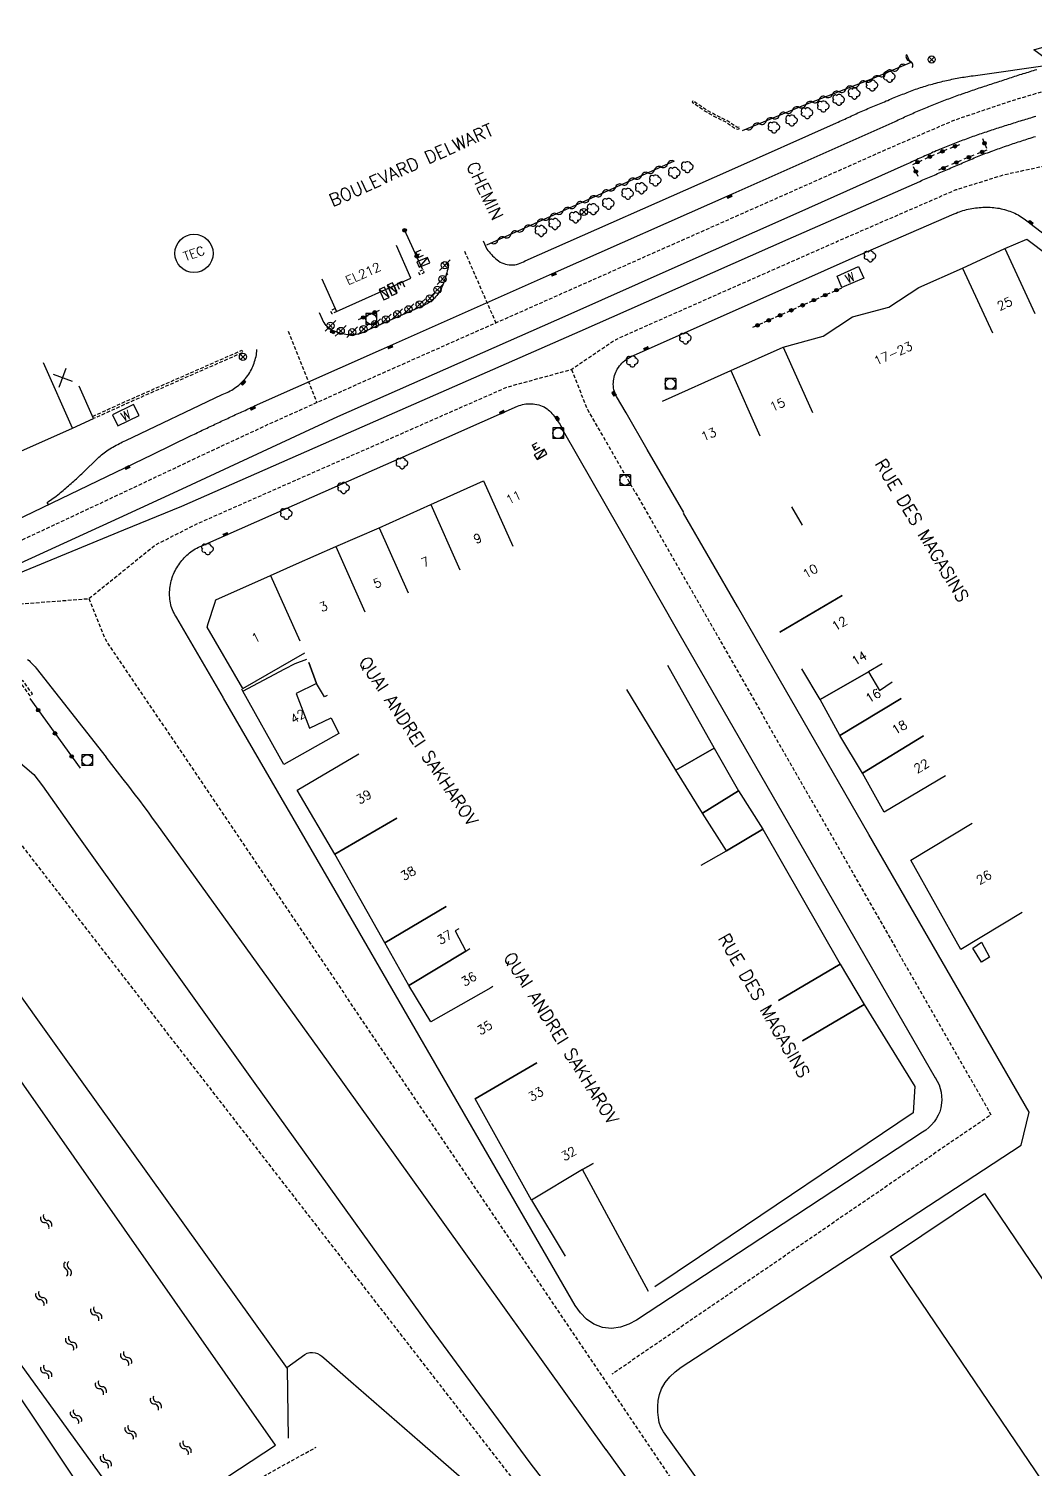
# Model space of a CAD drawing. Header units: millimetres. Extents: x 79999 to 81000, y 145000 to 146000.
# Drawn here: x 80260.2 to 80400.9, y 145163.2 to 145364.7 of the extents above; entities that cross this region are included whole.
import ezdxf
from ezdxf.enums import TextEntityAlignment as Align

# ---------------------------------------------------------------- set-up
doc = ezdxf.new("R2010")
doc.units = ezdxf.units.MM
doc.linetypes.add('DASHED', pattern=[0.75, 0.5, -0.25])
doc.layers.get('0').update_dxf_attribs({"linetype": 'CONTINUOUS'})
for name, color, linetype in [('W0001', 6, 'DASHED'), ('W0008', 7, 'CONTINUOUS'), ('W0100', 7, 'CONTINUOUS'), ('W0112', 1, 'DASHED'), ('W0120', 7, 'CONTINUOUS'), ('W0300', 7, 'CONTINUOUS'), ('W0310', 3, 'CONTINUOUS'), ('W0322', 7, 'CONTINUOUS'), ('W0400', 7, 'CONTINUOUS'), ('W0420', 7, 'CONTINUOUS'), ('W0430', 7, 'CONTINUOUS'), ('W0454', 7, 'CONTINUOUS'), ('W0469', 7, 'CONTINUOUS'), ('W0500', 5, 'DASHED'), ('W0515', 5, 'CONTINUOUS'), ('w0984', 7, 'CONTINUOUS'), ('W0989', 7, 'CONTINUOUS'), ('W0991', 7, 'CONTINUOUS'), ('W1102', 7, 'CONTINUOUS')]:
    doc.layers.add(name, color=color, linetype=linetype)
doc.styles.get("Standard").update_dxf_attribs({"font": 'romans.shx', "width": 0.85})

# ---------------------------------------------------------------- blocks, each defined once
blk = doc.blocks.new('T400')
for p, q in [((-0.15, 0.3), (0.15, 0.3)), ((-0.15, -0.25), (-0.15, 0.3)), ((-0.15, 0.15), (0.15, 0.15)), ((-0.15, 0), (0.15, 0)), ((0.15, 0.3), (0.15, -0.25)), ((-0.15, -0.15), (0.15, -0.15)), ((-0.15, -0.25), (-0.15, -0.3)), ((-0.15, -0.3), (0.15, -0.3)), ((0.15, -0.3), (0.15, -0.25))]:
    blk.add_line(p, q)
blk = doc.blocks.new('t500o')
at = {"color": 0, "linetype": 'Continuous'}
for centre, start, end in [((-0.5, 0.625), 216.8699, 323.1301), ((0.5, -0.125), 36.8699, 143.1301), ((0.5, -0.625), 36.8699, 143.1301), ((-0.5, 0.125), 216.8699, 323.1301)]:
    blk.add_arc(centre, 0.625, start, end, dxfattribs=at)
blk = doc.blocks.new('T469')
at = {"color": 0, "linetype": 'Continuous', "flags": 128}
for points in [[(-0.35, 0.35), (0.35, -0.35)], [(-0.35, -0.35), (0.35, 0.35)]]:
    blk.add_lwpolyline(points, dxfattribs=at)
at = {"color": 0, "linetype": 'Continuous'}
blk.add_circle((0, 0), 0.5, dxfattribs=at)
blk = doc.blocks.new('T300')
for p, q in [((-0.8, 0.51), (-0.86, 0.34)), ((-0.86, 0.34), (-0.86, 0.17)), ((-0.86, 0.17), (-0.74, 0.06)), ((-0.69, 0.63), (-0.8, 0.51)), ((-0.8, -0.06), (-0.74, 0.06)), ((-0.74, 0.06), (-0.69, 0.11)), ((-0.57, 0.69), (-0.69, 0.63)), ((-0.46, 0.69), (-0.57, 0.69)), ((-0.29, 0.63), (-0.46, 0.69)), ((-0.29, 0.63), (-0.17, 0.74)), ((-0.23, 0.57), (-0.29, 0.63)), ((-0.17, 0.74), (-0.06, 0.8)), ((-0.06, 0.8), (0.06, 0.8)), ((0.06, 0.8), (0.23, 0.74)), ((0.23, 0.74), (0.34, 0.63)), ((0.34, 0.63), (0.4, 0.51)), ((0.46, 0.46), (0.34, 0.46)), ((0.4, 0.51), (0.4, 0.46)), ((0.57, 0.4), (0.46, 0.46)), ((0.57, 0.4), (0.69, 0.29)), ((0.69, 0.29), (0.74, 0.17)), ((0.74, 0.06), (0.69, -0.17)), ((0.74, 0.17), (0.74, 0.06)), ((-0.8, -0.17), (-0.8, -0.06)), ((-0.8, -0.23), (-0.8, -0.17)), ((-0.74, -0.34), (-0.8, -0.23)), ((-0.69, -0.4), (-0.74, -0.34)), ((-0.51, -0.46), (-0.69, -0.4)), ((-0.4, -0.46), (-0.51, -0.46)), ((-0.4, -0.46), (-0.34, -0.46)), ((-0.34, -0.46), (-0.34, -0.4)), ((-0.34, -0.51), (-0.34, -0.46)), ((-0.29, -0.63), (-0.34, -0.51)), ((-0.17, -0.74), (-0.29, -0.63)), ((-0.06, -0.8), (-0.17, -0.74)), ((0.06, -0.8), (-0.06, -0.8)), ((0.17, -0.74), (0.06, -0.8)), ((0.23, -0.69), (0.17, -0.74)), ((0.29, -0.46), (0.23, -0.46)), ((0.29, -0.63), (0.23, -0.69)), ((0.46, -0.4), (0.29, -0.46)), ((0.34, -0.51), (0.29, -0.63)), ((0.34, -0.51), (0.34, -0.46)), ((0.57, -0.34), (0.46, -0.4)), ((0.63, -0.29), (0.57, -0.34)), ((0.69, -0.17), (0.63, -0.29))]:
    blk.add_line(p, q)
blk = doc.blocks.new('T420')
for p, q in [((0.75, 0.75), (-0.75, 0.75)), ((-0.75, 0.75), (-0.75, -0.75)), ((0.75, 0.75), (0.75, -0.75)), ((0.75, -0.75), (-0.75, -0.75))]:
    blk.add_line(p, q)
blk.add_ellipse((0, 0), major_axis=(-0.53, 0.53), ratio=1, start_param=3.926991, end_param=10.210176)
blk = doc.blocks.new('T430')
at = {"flags": 128}
for points in [[(-0.4, 2.1), (0.4, 2.1)], [(-0.4, 2.1), (-0.4, 1.3)], [(0.8, 0.8), (-0.8, 0.8)], [(-0.8, 0.8), (-0.8, 0)], [(0.8, 0.8), (-0.8, 0)], [(-0.8, 0), (0.8, 0)], [(-0.4, 1.7), (0, 1.7)], [(-0.4, 1.3), (0.4, 1.3)], [(0.8, 0), (0.8, 0.8)]]:
    blk.add_lwpolyline(points, dxfattribs=at)
blk = doc.blocks.new('T454')
for p, q in [((-0.25, 0.25), (0.25, -0.25)), ((-0.25, -0.25), (0.25, 0.25)), ((0.75, 0.75), (0.375, 0.375)), ((-0.375, -0.375), (-0.75, -0.75))]:
    blk.add_line(p, q)
blk.add_ellipse((0, 0), major_axis=(0.354, 0.354), ratio=1, start_param=5.497787143782138, end_param=11.78097245096172)
blk = doc.blocks.new('t322o')
at = {"color": 0, "linetype": 'Continuous'}
for radius in [0.25, 0.15]:
    blk.add_circle((0, 0), radius, dxfattribs=at)
blk = doc.blocks.new('t310o')
at = {"color": 0, "linetype": 'Continuous'}
for centre, start, end in [((-0.5, 0.38), 216.8699, 323.1304), ((0.5, -0.37), 36.8699, 143.1303)]:
    blk.add_arc(centre, 0.625, start, end, dxfattribs=at)
blk = doc.blocks.new('t991o')
at = {"color": 0, "linetype": 'Continuous'}
for p, q in [((-1, 1), (1, -1)), ((-1, -1), (1, 1))]:
    blk.add_line(p, q, dxfattribs=at)

msp = doc.modelspace()

# ---------------------------------------------------------------- linework, layer by layer
at = {"layer": 'W0001', "flags": 128}
for points in [[(80123.17, 145233.94), (80145.22, 145243.56), (80167.07, 145252.57), (80188.06, 145261.47), (80213.86, 145272.86), (80234.17, 145281.81), (80254.45, 145290.92), (80263.26, 145295.04), (80273.91, 145300.04), (80284.87, 145305.23), (80293.89, 145309.42), (80307.12, 145315.38), (80326.82, 145324.11), (80349.82, 145334.32), (80368.23, 145342.49), (80380.22, 145347.83), (80389.62, 145351.88), (80397.43, 145354.53), (80404.71, 145356.71), (80411.06, 145358.17), (80418.28, 145359.28), (80425.7, 145359.84), (80432.23, 145359.76), (80440.8, 145358.96), (80450.25, 145357.44), (80460.49, 145355.56), (80475.96, 145352.71), (80495.93, 145349.2), (80514.61, 145345.93), (80533.43, 145342.62), (80553.27, 145339.13), (80574.73, 145335.36), (80586.07, 145333.35), (80591.33, 145332.9), (80595.22, 145332.78), (80600.71, 145333.03), (80613.39, 145335.23)], [(80126.55, 145226.37), (80145.33, 145234.74), (80154.1, 145238.79), (80163.48, 145243.22), (80175.76, 145249.01), (80185.33, 145253.4), (80197.58, 145258.83), (80221.36, 145269.34), (80244.94, 145279.8), (80255.04, 145283.93), (80268.62, 145284.97), (80277.87, 145292.44), (80283.73, 145295.43), (80304.64, 145304.66), (80327.12, 145314.56), (80336.1, 145317.02), (80342.25, 145321.18), (80345.11, 145322.47), (80373.29, 145334.94), (80389.89, 145342.16), (80396.72, 145344.29), (80403.9, 145345.84), (80409.05, 145348.36), (80415.2, 145349.82), (80423.06, 145350.71), (80431.87, 145350.9), (80440.59, 145350.33), (80448.24, 145349.36), (80455.98, 145348.13), (80464.69, 145346.57), (80474.61, 145344.8), (80503.9, 145339.67), (80534.92, 145334.23), (80556.92, 145330.39), (80571.78, 145327.73), (80584.72, 145325.5), (80590.4, 145324.2), (80594.07, 145323.06), (80598.41, 145321.05), (80609.06, 145313.07)], [(80321.15, 145333.57), (80325.53, 145323.54)], [(80296.51, 145322.36), (80300.51, 145312.4)], [(80336.1, 145317.02), (80338.34, 145311.4), (80347.3, 145295.9)], [(80347.3, 145295.9), (80394.77, 145212.78), (80341.76, 145176.5)], [(80387.14, 145098.05), (80367.55, 145110.73), (80230.91, 145287.07)], [(80268.62, 145284.97), (80271.08, 145278.94), (80279.25, 145266.93)], [(80279.25, 145266.93), (80379.07, 145118.8), (80387.99, 145097.48), (80404.14, 145083.37), (80416.24, 145067.53), (80466.05, 145000)], [(80273.34, 145151.33), (80300.43, 145166.32)]]:
    msp.add_lwpolyline(points, dxfattribs=at)
at = {"layer": 'W0008', "flags": 128}
for points in [[(80403.23, 145359.9), (80400.78, 145361.73), (80410.82, 145364.65)], [(80254.46, 145294.03), (80277.51, 145305.13), (80282.94, 145307.76), (80283.16, 145307.87), (80283.38, 145307.97), (80283.6, 145308.08), (80283.82, 145308.19), (80284.04, 145308.29), (80284.26, 145308.4), (80284.48, 145308.51), (80284.71, 145308.61), (80284.93, 145308.72), (80285.15, 145308.82), (80285.37, 145308.93), (80285.59, 145309.03), (80285.82, 145309.14), (80286.04, 145309.24), (80286.26, 145309.35), (80286.48, 145309.45), (80286.7, 145309.56), (80286.93, 145309.66), (80287.15, 145309.77), (80287.37, 145309.87), (80287.59, 145309.98), (80287.82, 145310.08), (80288.04, 145310.18), (80288.26, 145310.29), (80288.48, 145310.39), (80288.7, 145310.49), (80288.92, 145310.59), (80289.14, 145310.7), (80289.37, 145310.8), (80289.59, 145310.9), (80289.81, 145311), (80290.03, 145311.1), (80290.25, 145311.2), (80290.48, 145311.3), (80290.7, 145311.41), (80290.92, 145311.51), (80291.14, 145311.61), (80291.36, 145311.71), (80291.59, 145311.81), (80291.81, 145311.91), (80309.54, 145319.8), (80333.87, 145330.61), (80358.72, 145341.62), (80381.35, 145351.7), (80381.57, 145351.8), (80381.8, 145351.91), (80382.02, 145352.01), (80382.24, 145352.12), (80382.47, 145352.22), (80382.69, 145352.33), (80382.92, 145352.43), (80383.14, 145352.53), (80383.37, 145352.63), (80383.6, 145352.73), (80383.82, 145352.83), (80384.05, 145352.93), (80384.27, 145353.03), (80384.5, 145353.13), (80384.73, 145353.23), (80384.96, 145353.32), (80385.18, 145353.42), (80385.41, 145353.52), (80385.64, 145353.61), (80385.87, 145353.71), (80386.1, 145353.8), (80386.33, 145353.89), (80386.55, 145353.99), (80386.78, 145354.08), (80387.01, 145354.17), (80387.24, 145354.26), (80387.47, 145354.35), (80387.7, 145354.44), (80387.94, 145354.53), (80388.17, 145354.62), (80388.41, 145354.71), (80388.64, 145354.8), (80388.88, 145354.88), (80389.11, 145354.97), (80389.35, 145355.06), (80389.58, 145355.14), (80389.82, 145355.23), (80390.05, 145355.31), (80390.29, 145355.4), (80390.53, 145355.48), (80390.76, 145355.57), (80391, 145355.65), (80391.23, 145355.73), (80391.47, 145355.81), (80391.71, 145355.89), (80391.95, 145355.98), (80392.18, 145356.06), (80392.42, 145356.14), (80392.66, 145356.22), (80392.89, 145356.3), (80393.13, 145356.38), (80393.37, 145356.46), (80393.61, 145356.53), (80393.84, 145356.61), (80394.08, 145356.69), (80394.32, 145356.77), (80394.56, 145356.85), (80394.8, 145356.93), (80395.03, 145357), (80395.27, 145357.08), (80395.51, 145357.16), (80395.75, 145357.24), (80395.99, 145357.32), (80396.23, 145357.39), (80396.46, 145357.47), (80396.7, 145357.55), (80396.94, 145357.63), (80397.17, 145357.7), (80397.41, 145357.78), (80397.64, 145357.86), (80397.88, 145357.93), (80398.11, 145358.01), (80398.35, 145358.09), (80398.59, 145358.16), (80398.82, 145358.24), (80399.06, 145358.31), (80399.29, 145358.39), (80399.53, 145358.47), (80399.77, 145358.54), (80400, 145358.61), (80400.24, 145358.69), (80400.47, 145358.76), (80400.71, 145358.83), (80400.95, 145358.91), (80401.19, 145358.98)], [(80323.77, 145335.01), (80324.29, 145333.86), (80324.43, 145333.65), (80324.58, 145333.45), (80324.75, 145333.26), (80324.92, 145333.07), (80325.09, 145332.89), (80325.29, 145332.71), (80325.49, 145332.52), (80325.7, 145332.35), (80325.91, 145332.19), (80326.14, 145332.04), (80326.38, 145331.92), (80326.63, 145331.82), (80326.88, 145331.75), (80327.13, 145331.69), (80327.38, 145331.65), (80327.64, 145331.64), (80327.91, 145331.64), (80328.17, 145331.67), (80328.43, 145331.71), (80328.69, 145331.78), (80328.93, 145331.86), (80329.18, 145331.95), (80329.41, 145332.07), (80329.65, 145332.2), (80358.1, 145344.81), (80373.19, 145351.5), (80373.42, 145351.61), (80373.65, 145351.72), (80373.88, 145351.82), (80374.11, 145351.93), (80374.33, 145352.04), (80374.56, 145352.15), (80374.79, 145352.25), (80375.02, 145352.36), (80375.25, 145352.46), (80375.48, 145352.57), (80375.71, 145352.67), (80375.94, 145352.77), (80376.17, 145352.88), (80376.4, 145352.98), (80376.63, 145353.08), (80376.86, 145353.18), (80377.09, 145353.29), (80377.33, 145353.39), (80377.56, 145353.49), (80377.79, 145353.59), (80378.02, 145353.69), (80378.25, 145353.79), (80378.49, 145353.88), (80378.72, 145353.98), (80378.95, 145354.08), (80379.18, 145354.18), (80379.42, 145354.27), (80379.65, 145354.37), (80379.88, 145354.46), (80380.11, 145354.56), (80380.33, 145354.65), (80380.56, 145354.75), (80380.79, 145354.84), (80381.01, 145354.94), (80381.24, 145355.03), (80381.47, 145355.12), (80381.7, 145355.22), (80381.93, 145355.31), (80382.15, 145355.4), (80382.38, 145355.49), (80382.61, 145355.58), (80382.84, 145355.67), (80383.07, 145355.76), (80383.3, 145355.85), (80383.53, 145355.94), (80383.76, 145356.02), (80383.99, 145356.11), (80384.22, 145356.19), (80384.45, 145356.27), (80384.69, 145356.35), (80384.92, 145356.43), (80385.15, 145356.51), (80385.39, 145356.58), (80385.62, 145356.65), (80385.86, 145356.72), (80386.1, 145356.8), (80386.35, 145356.87), (80386.59, 145356.93), (80386.83, 145357), (80387.08, 145357.06), (80387.32, 145357.13), (80387.56, 145357.19), (80387.81, 145357.25), (80388.05, 145357.31), (80388.3, 145357.37), (80388.55, 145357.43), (80388.79, 145357.48), (80389.04, 145357.53), (80389.28, 145357.59), (80389.53, 145357.64), (80389.78, 145357.69), (80390.03, 145357.73), (80390.27, 145357.78), (80390.52, 145357.83), (80390.77, 145357.87), (80391.02, 145357.91), (80391.27, 145357.95), (80391.52, 145357.99), (80391.77, 145358.03), (80392.02, 145358.07), (80392.27, 145358.1), (80403.67, 145359.69)], [(80401.03, 145352.4), (80400.79, 145352.33), (80400.55, 145352.26), (80400.31, 145352.18), (80400.07, 145352.11), (80399.83, 145352.04), (80399.59, 145351.96), (80399.35, 145351.89), (80399.11, 145351.82), (80398.87, 145351.74), (80398.63, 145351.67), (80398.39, 145351.59), (80398.15, 145351.52), (80397.91, 145351.44), (80397.67, 145351.37), (80397.43, 145351.29), (80397.19, 145351.22), (80396.95, 145351.14), (80396.71, 145351.07), (80396.48, 145350.99), (80396.24, 145350.92), (80396, 145350.84), (80395.77, 145350.77), (80395.53, 145350.69), (80395.3, 145350.61), (80395.06, 145350.54), (80394.82, 145350.46), (80394.59, 145350.38), (80394.35, 145350.3), (80394.12, 145350.22), (80393.88, 145350.14), (80393.65, 145350.06), (80393.41, 145349.98), (80393.18, 145349.9), (80392.94, 145349.82), (80392.71, 145349.74), (80392.48, 145349.65), (80392.24, 145349.57), (80392.01, 145349.49), (80391.78, 145349.4), (80391.54, 145349.32), (80391.31, 145349.23), (80391.08, 145349.15), (80390.84, 145349.06), (80390.61, 145348.97), (80390.38, 145348.88), (80390.15, 145348.79), (80389.92, 145348.71), (80389.69, 145348.62), (80389.45, 145348.52), (80389.22, 145348.43), (80388.98, 145348.34), (80388.75, 145348.24), (80388.52, 145348.15), (80388.28, 145348.06), (80388.05, 145347.96), (80387.82, 145347.86), (80387.59, 145347.77), (80387.36, 145347.67), (80387.12, 145347.57), (80386.89, 145347.47), (80386.66, 145347.38), (80386.43, 145347.28), (80386.2, 145347.18), (80385.97, 145347.07), (80385.74, 145346.97), (80385.51, 145346.87), (80385.28, 145346.77), (80385.05, 145346.67), (80384.82, 145346.56), (80384.59, 145346.46), (80384.37, 145346.35), (80384.14, 145346.25), (80383.91, 145346.14), (80383.68, 145346.03), (80383.46, 145345.93), (80383.23, 145345.82), (80383, 145345.71), (80367.49, 145338.8), (80350.15, 145331.09), (80335.58, 145324.62), (80303.4, 145310.38), (80281.62, 145300.28), (80272.84, 145296.22), (80242.85, 145282.5)], [(80243, 145282), (80273.53, 145294.6), (80281.64, 145297.89), (80304.92, 145308.16), (80337.34, 145322.39), (80353.44, 145329.52), (80366.42, 145335.23), (80384.8, 145343.32), (80385.03, 145343.42), (80385.25, 145343.52), (80385.48, 145343.62), (80385.71, 145343.71), (80385.94, 145343.81), (80386.17, 145343.91), (80386.4, 145344.01), (80386.62, 145344.11), (80386.85, 145344.2), (80387.08, 145344.3), (80387.31, 145344.4), (80387.54, 145344.5), (80387.77, 145344.59), (80388, 145344.69), (80388.23, 145344.79), (80388.46, 145344.89), (80388.7, 145344.99), (80388.93, 145345.09), (80389.16, 145345.19), (80389.39, 145345.29), (80389.62, 145345.39), (80389.86, 145345.49), (80390.09, 145345.59), (80390.32, 145345.69), (80390.55, 145345.79), (80390.78, 145345.9), (80391.02, 145346), (80391.25, 145346.1), (80391.48, 145346.19), (80391.71, 145346.29), (80391.95, 145346.39), (80392.18, 145346.49), (80392.42, 145346.59), (80392.65, 145346.68), (80392.88, 145346.78), (80393.12, 145346.87), (80393.35, 145346.97), (80393.59, 145347.06), (80393.83, 145347.15), (80394.06, 145347.24), (80394.3, 145347.33), (80394.54, 145347.41), (80394.77, 145347.5), (80395.01, 145347.59), (80395.25, 145347.68), (80395.49, 145347.76), (80395.72, 145347.85), (80395.96, 145347.93), (80396.2, 145348.02), (80396.44, 145348.1), (80396.68, 145348.18), (80396.92, 145348.27), (80397.15, 145348.35), (80397.39, 145348.43), (80397.63, 145348.51), (80397.87, 145348.6), (80398.11, 145348.68), (80398.35, 145348.76), (80398.59, 145348.84), (80398.83, 145348.91), (80399.07, 145348.99), (80399.31, 145349.07), (80399.55, 145349.15), (80399.79, 145349.23), (80400.03, 145349.3), (80400.27, 145349.38), (80400.52, 145349.45), (80400.76, 145349.53), (80401, 145349.6)], [(80351.81, 145297.02), (80346.71, 145305.81), (80343.74, 145310.96), (80342.42, 145313.25), (80342.3, 145313.48), (80342.2, 145313.71), (80342.11, 145313.95), (80342.05, 145314.19), (80342, 145314.43), (80341.97, 145314.69), (80341.96, 145314.94), (80341.97, 145315.19), (80341.98, 145315.44), (80342.02, 145315.68), (80342.06, 145315.92), (80342.12, 145316.16), (80342.2, 145316.39), (80342.29, 145316.62), (80342.4, 145316.84), (80342.52, 145317.06), (80342.67, 145317.29), (80342.83, 145317.5), (80342.99, 145317.71), (80343.17, 145317.9), (80343.36, 145318.08), (80343.56, 145318.25), (80343.77, 145318.4), (80343.99, 145318.55), (80344.22, 145318.68), (80344.46, 145318.81), (80357.35, 145324.54), (80376.22, 145332.93), (80389.64, 145338.79), (80389.88, 145338.89), (80390.12, 145338.99), (80390.36, 145339.08), (80390.6, 145339.16), (80390.85, 145339.24), (80391.09, 145339.31), (80391.34, 145339.38), (80391.59, 145339.44), (80391.84, 145339.49), (80392.09, 145339.54), (80392.35, 145339.58), (80392.6, 145339.61), (80392.86, 145339.64), (80393.12, 145339.67), (80393.38, 145339.68), (80393.64, 145339.7), (80393.89, 145339.7), (80394.15, 145339.7), (80394.41, 145339.7), (80394.66, 145339.69), (80394.92, 145339.68), (80395.17, 145339.65), (80395.42, 145339.62), (80395.68, 145339.59), (80395.93, 145339.55), (80396.18, 145339.5), (80396.43, 145339.44), (80396.68, 145339.37), (80396.93, 145339.3), (80397.17, 145339.22), (80397.41, 145339.14), (80397.64, 145339.05), (80397.87, 145338.95), (80398.1, 145338.85), (80398.33, 145338.74), (80398.55, 145338.62), (80398.76, 145338.5), (80398.98, 145338.37), (80399.19, 145338.24), (80399.39, 145338.1), (80399.6, 145337.96), (80399.8, 145337.8), (80399.99, 145337.65), (80400.19, 145337.48), (80410.27, 145329.79)], [(80318.52, 145332.13), (80318.84, 145331.45), (80318.87, 145331.31), (80318.82, 145331.06), (80318.75, 145330.8), (80318.68, 145330.55), (80318.61, 145330.3), (80318.54, 145330.05), (80318.45, 145329.8), (80318.37, 145329.56), (80318.3, 145329.33), (80318.22, 145329.1), (80318.13, 145328.87), (80318.04, 145328.64), (80317.95, 145328.41), (80317.84, 145328.19), (80317.72, 145327.97), (80317.58, 145327.76), (80317.44, 145327.55), (80317.28, 145327.35), (80317.12, 145327.16), (80316.94, 145326.97), (80316.75, 145326.8), (80316.55, 145326.64), (80316.35, 145326.48), (80316.13, 145326.34), (80315.91, 145326.21), (80315.69, 145326.09), (80315.46, 145325.98), (80315.22, 145325.89), (80307.41, 145322.4), (80307.19, 145322.27), (80306.96, 145322.17), (80306.73, 145322.07), (80306.49, 145322), (80306.25, 145321.93), (80306, 145321.89), (80305.75, 145321.86), (80305.51, 145321.84), (80305.27, 145321.84), (80305.03, 145321.85), (80304.8, 145321.87), (80304.57, 145321.91), (80304.33, 145321.95), (80304.1, 145322), (80303.87, 145322.06), (80303.64, 145322.13), (80303.41, 145322.2), (80303.19, 145322.27), (80302.98, 145322.36), (80302.76, 145322.46), (80302.56, 145322.56), (80302.36, 145322.69), (80302.17, 145322.83), (80301.98, 145323), (80301.81, 145323.17), (80301.65, 145323.36), (80301.51, 145323.56), (80301.39, 145323.78), (80301.28, 145324), (80300.89, 145324.92)], [(80262.97, 145298.13), (80262.82, 145298.43), (80263.04, 145298.58), (80263.25, 145298.72), (80263.46, 145298.87), (80263.66, 145299.01), (80263.87, 145299.16), (80264.07, 145299.32), (80264.27, 145299.47), (80264.48, 145299.63), (80264.67, 145299.79), (80264.86, 145299.94), (80265.05, 145300.1), (80265.24, 145300.26), (80265.42, 145300.42), (80265.61, 145300.58), (80265.8, 145300.74), (80265.98, 145300.91), (80266.16, 145301.07), (80266.35, 145301.24), (80266.53, 145301.4), (80266.71, 145301.57), (80266.9, 145301.74), (80267.08, 145301.91), (80267.27, 145302.08), (80267.46, 145302.26), (80267.64, 145302.44), (80267.82, 145302.62), (80269.87, 145304.59), (80270.04, 145304.75), (80270.21, 145304.91), (80270.39, 145305.06), (80270.57, 145305.21), (80270.75, 145305.35), (80270.94, 145305.49), (80271.13, 145305.62), (80271.35, 145305.76), (80271.56, 145305.9), (80271.78, 145306.04), (80272, 145306.17), (80272.22, 145306.29), (80272.44, 145306.42), (80272.66, 145306.54), (80272.89, 145306.65), (80273.12, 145306.77), (80273.35, 145306.88), (80273.58, 145306.98), (80273.81, 145307.09), (80287.28, 145313.51), (80287.51, 145313.6), (80287.73, 145313.69), (80287.96, 145313.79), (80288.17, 145313.9), (80288.39, 145314.01), (80288.6, 145314.13), (80288.8, 145314.26), (80289, 145314.39), (80289.2, 145314.53), (80289.4, 145314.68), (80289.6, 145314.84), (80289.8, 145315.01), (80289.99, 145315.19), (80290.17, 145315.37), (80290.35, 145315.56), (80290.52, 145315.76), (80290.68, 145315.96), (80290.84, 145316.17), (80290.99, 145316.38), (80291.12, 145316.58), (80291.24, 145316.79), (80291.35, 145317), (80291.46, 145317.22), (80291.55, 145317.44), (80291.64, 145317.66), (80291.73, 145317.88), (80291.81, 145318.11), (80291.88, 145318.34), (80291.95, 145318.58), (80292, 145318.82), (80292.05, 145319.06), (80292.08, 145319.31), (80292.11, 145319.55), (80292.12, 145319.8)], [(80287.46, 145271.08), (80280.93, 145282.29), (80280.79, 145282.5), (80280.66, 145282.72), (80280.54, 145282.94), (80280.43, 145283.17), (80280.33, 145283.4), (80280.24, 145283.64), (80280.16, 145283.87), (80280.1, 145284.12), (80280.04, 145284.37), (80280, 145284.62), (80279.96, 145284.88), (80279.93, 145285.14), (80279.92, 145285.4), (80279.91, 145285.66), (80279.92, 145285.91), (80279.93, 145286.17), (80279.95, 145286.43), (80279.99, 145286.68), (80280.03, 145286.94), (80280.08, 145287.19), (80280.15, 145287.45), (80280.22, 145287.7), (80280.3, 145287.94), (80280.38, 145288.18), (80280.48, 145288.41), (80280.58, 145288.63), (80280.69, 145288.86), (80280.8, 145289.08), (80280.92, 145289.29), (80281.05, 145289.5), (80281.19, 145289.71), (80281.33, 145289.91), (80281.48, 145290.11), (80281.63, 145290.3), (80281.8, 145290.49), (80281.97, 145290.68), (80282.14, 145290.86), (80282.32, 145291.04), (80282.51, 145291.2), (80282.7, 145291.36), (80282.89, 145291.51), (80283.09, 145291.65), (80283.3, 145291.79), (80283.51, 145291.92), (80283.73, 145292.04), (80283.95, 145292.15), (80284.17, 145292.26), (80284.41, 145292.36), (80299.8, 145299.14), (80313.72, 145305.3), (80328.57, 145311.86), (80328.8, 145311.96), (80329.03, 145312.04), (80329.26, 145312.1), (80329.49, 145312.16), (80329.73, 145312.19), (80329.97, 145312.21), (80330.21, 145312.22), (80330.48, 145312.22), (80330.74, 145312.2), (80331.01, 145312.17), (80331.27, 145312.12), (80331.53, 145312.06), (80331.78, 145311.98), (80332.03, 145311.89), (80332.28, 145311.77), (80332.49, 145311.65), (80332.69, 145311.52), (80332.87, 145311.37), (80333.05, 145311.21), (80333.22, 145311.04), (80333.38, 145310.87), (80333.54, 145310.69), (80333.69, 145310.5), (80333.85, 145310.31), (80333.99, 145310.11), (80334.13, 145309.92), (80334.27, 145309.71), (80334.39, 145309.51), (80334.51, 145309.3), (80334.63, 145309.08), (80334.74, 145308.87), (80334.84, 145308.64), (80334.94, 145308.42), (80336.94, 145304.92), (80342.79, 145294.78)], [(80260.07, 145276.46), (80260.26, 145276.3), (80260.43, 145276.13), (80260.61, 145275.96), (80260.78, 145275.78), (80260.95, 145275.6), (80261.12, 145275.42), (80261.28, 145275.23), (80271.04, 145262.78)]]:
    msp.add_lwpolyline(points, dxfattribs=at)
at = {"layer": 'W0008'}
for points in [[(80400.1, 145213.15), (80377.71, 145251.98), (80359.32, 145283.86), (80351.79, 145296.93)], [(80342.79, 145294.78), (80351.13, 145280.16), (80369.6, 145248.1), (80386.97, 145217.96)], [(80296.55, 145167.55), (80296.39, 145177.3), (80265.01, 145221.15), (80239.97, 145256.17), (80233.99, 145264.53), (80230.47, 145269.42), (80220.76, 145282.59)], [(80248, 145271.36), (80260.94, 145260.36), (80262.13, 145258.78), (80266.97, 145252), (80291.61, 145217.51), (80316.19, 145183.23), (80330.3, 145164.1), (80335.98, 145156.77), (80353.69, 145133.83), (80369.17, 145113.71), (80369.9, 145112.97), (80370.8, 145112.43), (80371.81, 145112.16), (80372.88, 145112.19), (80373.89, 145112.55), (80374.74, 145113.19), (80375.38, 145114.02), (80375.81, 145114.96), (80375.97, 145115.75), (80375.94, 145116.55), (80375.71, 145117.32), (80375.32, 145118.02), (80357.32, 145143.22), (80340.96, 145165.96)], [(80386.98, 145217.98), (80387.5, 145217), (80387.82, 145215.95), (80387.91, 145214.84), (80387.77, 145213.75), (80387.61, 145213.22), (80387.39, 145212.72), (80387.12, 145212.24), (80386.81, 145211.79), (80386.45, 145211.38), (80386.07, 145211), (80385.65, 145210.66), (80385.21, 145210.35), (80365.7, 145197.54), (80345.19, 145184.09), (80344.12, 145183.5), (80342.96, 145183.09), (80341.72, 145182.92), (80340.46, 145183.05), (80339.26, 145183.49), (80338.22, 145184.21), (80337.35, 145185.1), (80336.65, 145186.13), (80324.43, 145207.23), (80303.06, 145244.16), (80287.45, 145271.04)], [(80340.98, 145165.93), (80315.47, 145201.53), (80300.81, 145221.96), (80278.14, 145253.46), (80277.54, 145254.28), (80276.95, 145255.1), (80276.35, 145255.92), (80275.74, 145256.73), (80274.97, 145257.74), (80274.2, 145258.74), (80273.41, 145259.74), (80272.63, 145260.74), (80271.04, 145262.78)], [(80405.5, 145089.59), (80384.49, 145118.89), (80366.16, 145144.49), (80348.97, 145168.46), (80348.61, 145169.09), (80348.38, 145169.78), (80348.26, 145170.48), (80348.19, 145171.18), (80348.17, 145172.01), (80348.23, 145172.84), (80348.4, 145173.66), (80348.7, 145174.45), (80349.22, 145175.35), (80349.87, 145176.15), (80350.62, 145176.86), (80351.45, 145177.48), (80376.84, 145194.06), (80399.01, 145208.56), (80400.11, 145213.17)], [(80296.31, 145177.44), (80298.85, 145179.27), (80299.17, 145179.44), (80299.53, 145179.53), (80299.89, 145179.55), (80300.25, 145179.51), (80300.6, 145179.41), (80300.92, 145179.23), (80301.21, 145179.02), (80301.48, 145178.8), (80305.27, 145175.49), (80314.92, 145167.08), (80331.72, 145152.41)]]:
    msp.add_lwpolyline(points, dxfattribs=at)
at = {"layer": 'W0100'}
for p, q in [((80380.72, 145192.97), (80393.88, 145201.78)), ((80383.13, 145189.33), (80380.72, 145192.97)), ((80420.53, 145134.29), (80383.13, 145189.33))]:
    msp.add_line(p, q, dxfattribs=at)
at = {"layer": 'W0100', "flags": 128}
for points in [[(80301.21, 145329.69), (80303.25, 145325.13), (80313.67, 145329.79), (80311.63, 145334.35)], [(80348.83, 145312.59), (80348.83, 145312.59), (80348.83, 145312.59), (80358.38, 145316.85), (80365.72, 145320.13), (80371.29, 145321.67), (80375.39, 145324.36), (80380.49, 145325.73), (80384.66, 145328.47), (80390.8, 145331.19), (80396.69, 145333.92), (80399.8, 145335.23), (80408.89, 145328.38)], [(80251.18, 145307.53), (80253.22, 145302.96), (80266.35, 145308.82), (80269.3, 145310.14), (80267.26, 145314.7)], [(80290.16, 145272.39), (80285.18, 145280.97), (80285.32, 145281.47), (80286.22, 145284.33), (80286.39, 145284.82), (80294.03, 145288.22), (80297.65, 145289.84), (80303.17, 145292.28), (80309.21, 145294.89), (80316.43, 145298.11), (80323.8, 145301.44), (80323.8, 145301.44), (80323.8, 145301.44), (80323.8, 145301.44)]]:
    msp.add_lwpolyline(points, dxfattribs=at)
for points in [[(80373.28, 145330.06), (80376.23, 145331.41), (80376.98, 145329.77), (80373.93, 145328.49)], [(80272.68, 145309.11), (80275.64, 145310.57), (80274.88, 145312.12), (80271.92, 145310.66)]]:
    msp.add_lwpolyline(points, close=True, dxfattribs=at)
at = {"layer": 'W0100'}
for points in [[(80366.87, 145297.81), (80368.39, 145295.22)], [(80365.24, 145280.3), (80365.24, 145280.3), (80373.98, 145285.39)], [(80373.98, 145285.39), (80365.24, 145280.3)], [(80295.9, 145261.76), (80290.16, 145272.04), (80296.03, 145275.14), (80297.46, 145275.9), (80299.12, 145276.51)], [(80299.38, 145276.05), (80300.46, 145273.11), (80297.6, 145271.7), (80299.47, 145266.87), (80302.51, 145268.28), (80303.58, 145266.11), (80295.9, 145261.76)], [(80301.96, 145271.43), (80301.57, 145271.25), (80300.46, 145273.11), (80299.38, 145276.05)], [(80349.56, 145275.68), (80356.06, 145264.08), (80350.68, 145260.96), (80343.85, 145272.25)], [(80379.53, 145275.86), (80377.62, 145274.72), (80370.88, 145270.84)], [(80370.88, 145270.84), (80368.34, 145275.17), (80368.34, 145275.17)], [(80373.65, 145265.81), (80370.88, 145270.84), (80377.62, 145274.72), (80379.17, 145272.14), (80380.93, 145273.33)], [(80290.16, 145272.04), (80290.01, 145272.32)], [(80382.22, 145270.98), (80373.65, 145265.81)], [(80376.79, 145260.58), (80373.65, 145265.81), (80382.22, 145270.98)], [(80379.82, 145255.11), (80376.79, 145260.58), (80385.33, 145265.79)], [(80385.33, 145265.79), (80376.79, 145260.58)], [(80303.03, 145249.23), (80297.77, 145258.2), (80306.4, 145263.27)], [(80356.06, 145264.08), (80359.45, 145258.09), (80354.45, 145254.97), (80350.68, 145260.96), (80356.06, 145264.08)], [(80388.43, 145260.2), (80379.82, 145255.11)], [(80359.45, 145258.09), (80362.89, 145252.72), (80357.78, 145249.7), (80354.45, 145254.97), (80359.45, 145258.09)], [(80311.67, 145254.27), (80303.03, 145249.23)], [(80310, 145236.84), (80303.03, 145249.23), (80311.67, 145254.27)], [(80390.55, 145235.92), (80383.58, 145248.38), (80392.14, 145253.56)], [(80354.24, 145247.7), (80357.78, 145249.7), (80362.89, 145252.72), (80373.69, 145233.87), (80365.07, 145228.79)], [(80318.6, 145241.93), (80310, 145236.84)], [(80313.35, 145230.85), (80310, 145236.84), (80318.6, 145241.93)], [(80399.12, 145241.09), (80390.55, 145235.92)], [(80320.36, 145238.79), (80319.85, 145238.49), (80321.34, 145235.67), (80313.35, 145230.85)], [(80316.43, 145225.77), (80313.35, 145230.85), (80321.34, 145235.67), (80321.92, 145236.02)], [(80393.44, 145236.94), (80394.58, 145234.84), (80393.42, 145234.11), (80392.24, 145236.11), (80393.44, 145236.94)], [(80365.07, 145228.79), (80373.69, 145233.87), (80377.05, 145228.21), (80368.43, 145223.14)], [(80325.12, 145230.72), (80324.82, 145230.53), (80316.43, 145225.77)], [(80377.05, 145228.21), (80384.13, 145216.75), (80383.87, 145213.07), (80354.03, 145192.92), (80347.78, 145188.71)], [(80368.43, 145223.14), (80377.05, 145228.21)], [(80330.53, 145200.87), (80322.64, 145215), (80331.27, 145220.05)], [(80331.27, 145220.05), (80322.64, 145215)], [(80339.13, 145205.99), (80337.66, 145205.13), (80330.53, 145200.87)], [(80346.88, 145188.1), (80337.66, 145205.13), (80330.53, 145200.87)], [(80346.88, 145188.1), (80337.66, 145205.13), (80339.13, 145205.99)], [(80330.53, 145200.87), (80335.24, 145193.03)], [(80393.88, 145201.78), (80433.63, 145143), (80420.53, 145134.29)]]:
    msp.add_lwpolyline(points, dxfattribs=at)
at = {"layer": 'W0112', "flags": 128}
for points in [[(80359.54, 145350.88), (80359.38, 145350.87), (80359.24, 145350.9), (80359.09, 145350.97), (80357.83, 145351.84), (80356.29, 145352.57), (80354.94, 145353.33), (80353.1, 145354.6), (80352.97, 145354.41), (80354.81, 145353.13), (80356.18, 145352.36), (80357.71, 145351.63), (80358.97, 145350.77), (80359.16, 145350.68), (80359.37, 145350.63), (80359.56, 145350.65)], [(80315.36, 145330.94), (80314.71, 145330.66), (80314.87, 145330.29), (80315.52, 145330.58)], [(80303.06, 145325.53), (80302.42, 145325.22), (80302.61, 145324.82), (80303.25, 145325.13)], [(80269.16, 145310.45), (80273.82, 145312.57), (80290.02, 145319.7), (80290.15, 145319.39), (80273.96, 145312.26), (80269.3, 145310.14)], [(80249.05, 145275.72), (80249.53, 145274.65), (80250.16, 145274.92), (80250.36, 145275), (80250.56, 145275.06), (80250.77, 145275.12), (80250.98, 145275.18), (80251.22, 145275.23), (80251.47, 145275.28), (80251.71, 145275.32), (80251.96, 145275.35), (80252.2, 145275.38), (80252.45, 145275.4), (80252.69, 145275.41), (80252.94, 145275.42), (80253.16, 145275.42), (80253.38, 145275.41), (80253.61, 145275.39), (80253.83, 145275.37), (80254.04, 145275.34), (80254.26, 145275.3), (80254.48, 145275.26), (80254.7, 145275.21), (80254.92, 145275.15), (80255.14, 145275.09), (80255.35, 145275.03), (80255.57, 145274.96), (80255.77, 145274.88), (80255.98, 145274.8), (80256.17, 145274.71), (80256.37, 145274.61), (80256.56, 145274.5), (80256.75, 145274.38), (80256.94, 145274.25), (80257.12, 145274.12), (80257.3, 145273.98), (80257.48, 145273.84), (80257.64, 145273.69), (80257.81, 145273.54), (80257.97, 145273.38), (80258.12, 145273.21), (80258.27, 145273.04), (80258.69, 145272.54), (80259.25, 145272.9), (80260.36, 145271.37), (80260.74, 145271.64), (80260.74, 145271.64), (80259.38, 145273.53), (80258.78, 145273.15), (80258.63, 145273.34), (80258.47, 145273.53), (80258.31, 145273.7), (80258.14, 145273.87), (80257.96, 145274.04), (80257.78, 145274.2), (80257.59, 145274.35), (80257.4, 145274.5), (80257.21, 145274.64), (80257.01, 145274.77), (80256.8, 145274.9), (80256.59, 145275.02), (80256.38, 145275.13), (80256.16, 145275.23), (80255.94, 145275.32), (80255.72, 145275.4), (80255.5, 145275.48), (80255.27, 145275.54), (80255.04, 145275.61), (80254.81, 145275.67), (80254.58, 145275.72), (80254.35, 145275.76), (80254.11, 145275.8), (80253.88, 145275.83), (80253.65, 145275.86), (80253.41, 145275.87), (80253.18, 145275.88), (80252.94, 145275.89), (80252.68, 145275.88), (80252.42, 145275.87), (80252.16, 145275.85), (80251.9, 145275.82), (80251.64, 145275.78), (80251.38, 145275.74), (80251.13, 145275.69), (80250.87, 145275.63), (80250.65, 145275.58), (80250.42, 145275.51), (80250.2, 145275.44), (80249.98, 145275.35), (80249.77, 145275.26), (80249.48, 145275.91)]]:
    msp.add_lwpolyline(points, close=True, dxfattribs=at)
at = {"layer": 'W0120', "flags": 128}
msp.add_lwpolyline([(80270.56, 145153.05), (80269.27, 145157.93), (80250.84, 145185.53), (80250.54, 145188.44), (80235.1, 145210.38), (80230.56, 145216.8), (80210.53, 145244.56), (80198.67, 145260.49)], dxfattribs=at)
at = {"layer": 'W0310', "flags": 128}
for points in [[(80382.96, 145361.06), (80383.47, 145359.9), (80378.41, 145357.73), (80368.57, 145353.93), (80359.99, 145350.38)], [(80350.46, 145346.15), (80324.24, 145334.38)]]:
    msp.add_lwpolyline(points, dxfattribs=at)
at = {"layer": 'W0322', "flags": 128}
for points in [[(80389.06, 145347.96), (80390.42, 145348.49)], [(80393.6, 145349.33), (80394.12, 145347.98)], [(80383.82, 145345.7), (80385.16, 145346.29)], [(80385.56, 145346.48), (80386.88, 145347.06)], [(80387.29, 145347.23), (80388.62, 145347.8)], [(80390.6, 145346.25), (80389.27, 145345.68)], [(80392.38, 145346.96), (80390.99, 145346.42)], [(80394.21, 145347.69), (80392.84, 145347.17)], [(80384.6, 145344.02), (80383.95, 145345.37)], [(80388.79, 145345.47), (80387.45, 145344.88)], [(80315.3, 145331.04), (80312.75, 145336.52)], [(80373.86, 145328.39), (80372.5, 145327.8)], [(80369.11, 145326.3), (80367.76, 145325.71)], [(80370.69, 145327), (80369.33, 145326.4)], [(80372.25, 145327.69), (80370.93, 145327.12)], [(80306.32, 145323.98), (80307.67, 145324.58)], [(80307.93, 145324.71), (80309.27, 145325.3)], [(80364.36, 145324.19), (80363.01, 145323.58)], [(80365.96, 145324.88), (80364.6, 145324.28)], [(80367.51, 145325.59), (80366.2, 145324.98)], [(80362.8, 145323.48), (80361.44, 145322.88)], [(80260.37, 145270.99), (80267.43, 145261.24)]]:
    msp.add_lwpolyline(points, dxfattribs=at)
at = {"layer": 'W0515'}
for p, q in [((80294.73, 145166.6), (80228.14, 145261.78)), ((80204.96, 145252.57), (80276.1, 145154.35)), ((80276.1, 145154.35), (80294.73, 145166.6))]:
    msp.add_line(p, q, dxfattribs=at)
at = {"layer": 'W1102', "flags": 128}
for points in [[(80396.69, 145333.92), (80400.9, 145324.85)], [(80390.8, 145331.19), (80395, 145322.12)], [(80365.72, 145320.13), (80369.8, 145311)], [(80266.35, 145308.82), (80262.27, 145317.95)], [(80358.38, 145316.85), (80362.46, 145307.72)], [(80323.8, 145301.44), (80327.9, 145292.31)], [(80316.43, 145298.11), (80320.5, 145288.98)], [(80309.21, 145294.89), (80313.29, 145285.76)], [(80303.17, 145292.28), (80307.22, 145283.14)], [(80294.03, 145288.22), (80298.11, 145279.09)], [(80290.16, 145272.39), (80298.81, 145277.41)]]:
    msp.add_lwpolyline(points, dxfattribs=at)
at = {"layer": 'W1102'}
msp.add_circle((80283.33, 145333.24), 2.68, dxfattribs=at)

# ---------------------------------------------------------------- block references
at = {"layer": 'W0300'}
for p in [(80380.6, 145357.93), (80375.68, 145355.59), (80378.18, 145356.72), (80371.35, 145353.79), (80373.51, 145354.71), (80366.92, 145351.82), (80369.09, 145352.86), (80364.45, 145350.86), (80352.34, 145345.32), (80347.86, 145343.44), (80350.53, 145344.5), (80344, 145341.58), (80345.91, 145342.35), (80339.16, 145339.43), (80341.31, 145340.19), (80333.81, 145337.36), (80336.69, 145338.29), (80331.88, 145336.38), (80377.89, 145332.84), (80352.08, 145321.36), (80344.64, 145318.14), (80312.44, 145303.89), (80304.27, 145300.44), (80296.27, 145296.84), (80285.26, 145291.88)]:
    msp.add_blockref('T300', p, dxfattribs=at)
at = {"layer": 'W0310'}
for p, rotation in [((80383.36, 145360.15), 293.5735840145118), ((80378.2, 145357.64), 201.0774074329803), ((80380.04, 145358.43), 203.2589736673246), ((80381.88, 145359.22), 203.2589736673246), ((80372.6, 145355.49), 201.0774074329803), ((80374.47, 145356.21), 201.0774074329803), ((80376.34, 145356.92), 201.0774074329803), ((80367.02, 145353.29), 202.4807787875706), ((80368.87, 145354.05), 201.0774074329803), ((80370.74, 145354.77), 201.0774074329803), ((80363.32, 145351.76), 202.4807787875706), ((80365.17, 145352.53), 202.4807787875706), ((80361.48, 145351), 202.4807787875706), ((80349.55, 145345.74), 204.1789196942064), ((80344.07, 145343.29), 204.1789196942064), ((80345.9, 145344.11), 204.1789196942064), ((80347.72, 145344.92), 204.1789196942064), ((80340.42, 145341.65), 204.1789196942064), ((80342.25, 145342.47), 204.1789196942064), ((80334.95, 145339.19), 204.1789196942064), ((80336.77, 145340.01), 204.1789196942064), ((80338.6, 145340.83), 204.1789196942064), ((80331.3, 145337.55), 204.1789196942064), ((80333.12, 145338.37), 204.1789196942064), ((80327.65, 145335.91), 204.1789196942064), ((80329.48, 145336.73), 204.1789196942064), ((80325.83, 145335.09), 204.1789196942064)]:
    msp.add_blockref('t310o', p, dxfattribs=dict(at, rotation=rotation))
at = {"layer": 'W0322'}
for p in [(80389.74, 145348.23), (80393.86, 145348.65), (80384.49, 145346), (80386.22, 145346.77), (80387.96, 145347.51), (80389.93, 145345.96), (80391.68, 145346.69), (80393.53, 145347.43), (80384.27, 145344.7), (80388.12, 145345.17), (80373.18, 145328.1), (80368.43, 145326), (80370.01, 145326.7), (80371.59, 145327.41), (80306.99, 145324.28), (80308.6, 145325), (80363.69, 145323.88), (80365.28, 145324.58), (80366.86, 145325.29), (80362.12, 145323.18)]:
    msp.add_blockref('t322o', p, dxfattribs=at)
for p, rotation in [((80312.77, 145336.48), 114.9531526462105), ((80314.46, 145332.85), 114.9531526462105), ((80261.54, 145269.37), 305.8825075080933), ((80263.89, 145266.13), 305.8825075080933), ((80266.23, 145262.89), 305.8825075080933)]:
    msp.add_blockref('t322o', p, dxfattribs=dict(at, rotation=rotation))
at = {"layer": 'W0400'}
for p, rotation in [((80358.19, 145341.2), 293.8931571118797), ((80400.34, 145337.56), 52.64518766727385), ((80333.63, 145330.33), 293.9581339030067), ((80302.69, 145322.26), 245.600398030402), ((80310.76, 145320.17), 293.9581339045687), ((80346.56, 145319.93), 113.9841316202508), ((80290.22, 145315.15), 314.7268063745086), ((80342.05, 145313.61), 213.1652094267639), ((80291.54, 145311.6), 294.2554642526069), ((80291.57, 145311.62), 294.4684975294965), ((80326.41, 145311.04), 113.8380474201788), ((80334.11, 145310.17), 35.17038767045432), ((80274.02, 145303.3), 295.7207709685511), ((80287.74, 145293.95), 113.7999323896387)]:
    msp.add_blockref('T400', p, dxfattribs=dict(at, rotation=rotation))
at = {"layer": 'W0420'}
for p in [(80308.1, 145324.07), (80349.94, 145315.01), (80334.24, 145308.1), (80343.62, 145301.55), (80268.4, 145262.38)]:
    msp.add_blockref('T420', p, dxfattribs=at)
at = {"layer": 'W0430'}
for p, rotation in [((80315.55, 145331.64), 22.69608161510884), ((80309.56, 145327.49), 294.0731552136489), ((80310.67, 145328.09), 294.0731552135492), ((80331.99, 145304.8), 29.80996750186624)]:
    msp.add_blockref('T430', p, dxfattribs=dict(at, rotation=rotation))
at = {"layer": 'W0454'}
for p in [(80318.4, 145331.59), (80318.08, 145329.66), (80316.3, 145326.96), (80317.37, 145328.15), (80313.33, 145325.43), (80314.88, 145326.11), (80302.41, 145323.12), (80308.64, 145323.35), (80310.15, 145324.02), (80311.75, 145324.74), (80303.84, 145322.4), (80305.46, 145322.22), (80307.04, 145322.66)]:
    msp.add_blockref('T454', p, dxfattribs=at)
at = {"layer": 'W0469'}
for p in [(80386.47, 145360.36), (80337.84, 145339.03), (80290.17, 145318.78)]:
    msp.add_blockref('T469', p, dxfattribs=at)
at = {"layer": 'W0500'}
for p, rotation in [((80262.66, 145197.86), 305.1181075172251), ((80265.66, 145191.24), 275.8831895672382), ((80261.98, 145187.09), 303.7375087663147), ((80269.66, 145184.94), 303.7375087663756), ((80266.14, 145180.85), 303.7375087663147), ((80273.83, 145178.71), 303.7375087663756), ((80262.67, 145176.82), 303.7375087662609), ((80270.31, 145174.61), 303.7375087663147), ((80278, 145172.47), 303.7375087663756), ((80266.83, 145170.58), 303.7375087662609), ((80274.47, 145168.38), 303.7375087663147), ((80282.16, 145166.23), 303.7375087663756), ((80271, 145164.34), 303.7375087662609)]:
    msp.add_blockref('t500o', p, dxfattribs=dict(at, rotation=rotation))
at = {"layer": 'W0991', "rotation": 24.10012157061154}
msp.add_blockref('t991o', (80264.97, 145315.87), dxfattribs=at)

# ---------------------------------------------------------------- texts
at = {"layer": 'w0984'}
for s, rotation, p in [('TEC', 19.0096, (80283.33, 145333.24)), ('EL212', 24.105, (80306.99, 145330.42)), ('W', 24.4945, (80375.06, 145329.85)), ('W', 26.1959, (80273.8, 145310.58))]:
    msp.add_text(s, height=1.25, rotation=rotation, dxfattribs=at).set_placement(p, align=Align.MIDDLE)
at = {"layer": 'W0989'}
for s, rotation, p in [('BOULEVARD DELWART', 24.1143, (80313.69, 145345.61)), ('CHEMIN', 295.3663, (80324.01, 145341.97)), ('RUE DES MAGASINS', 301.173, (80385.13, 145294.51)), ('QUAI ANDREI SAKHAROV', 303.714, (80314.65, 145264.99)), ('RUE DES MAGASINS', 300.3021, (80363.05, 145228.04)), ('QUAI ANDREI SAKHAROV', 302.1539, (80334.6, 145223.44))]:
    msp.add_text(s, height=1.75, rotation=rotation, dxfattribs=at).set_placement(p, align=Align.MIDDLE)
at = {"layer": 'W0991'}
for s, rotation, p in [('25', 24.8454, (80396.69, 145326.21)), ('17-23', 23.8092, (80381.08, 145319.26)), ('15', 24.064, (80364.91, 145312.1)), ('13', 22.9011, (80355.29, 145307.95)), ('11', 25.4925, (80328.01, 145299.12)), ('9', 24.2621, (80322.99, 145293.39)), ('7', 24.0773, (80315.67, 145290.11)), ('10 ', 30.4819, (80369.87, 145289.03)), ('5', 23.3115, (80308.96, 145287.16)), ('3', 23.9615, (80301.44, 145283.86)), ('12 ', 30.4864, (80373.95, 145281.71)), ('1', 25.0746, (80291.98, 145279.54)), ('14 ', 30.4878, (80376.7, 145276.86)), ('16 ', 30.4902, (80378.67, 145271.61)), ('42 ', 30.7923, (80298.23, 145268.72)), ('18 ', 30.4962, (80382.35, 145267.19)), ('22 ', 30.5129, (80385.41, 145261.79)), ('39 ', 30.7873, (80307.45, 145257.47)), ('38 ', 30.796, (80313.65, 145246.78)), ('26 ', 31.0468, (80394.14, 145246.21)), ('37 ', 30.8035, (80318.74, 145237.83)), ('36 ', 30.8094, (80322.12, 145232)), ('35 ', 30.8204, (80324.34, 145225.2)), ('33 ', 30.8407, (80331.49, 145215.9)), ('32 ', 30.8984, (80336.09, 145207.59))]:
    msp.add_text(s, height=1.25, rotation=rotation, dxfattribs=at).set_placement(p, align=Align.MIDDLE)

doc.saveas('drawing.dxf')
